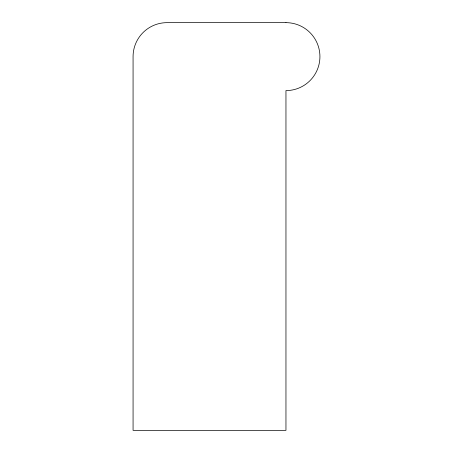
<?xml version="1.0" encoding="UTF-8"?>
<svg xmlns="http://www.w3.org/2000/svg" width="453" height="453" viewBox="0 0 453 453"><rect width="100%" height="100%" fill="white"/><g stroke="black" fill="none" stroke-linecap="round" stroke-linejoin="round"><path stroke-width="0.68" d="M285.956 22.65L167.044 22.65A33.975 33.975 0 0 0 133.069 56.625L133.069 430.35L285.956 430.35L285.956 90.6A33.975 33.975 0 0 0 319.931 56.625A33.975 33.975 0 0 0 285.956 22.65"/></g></svg>
